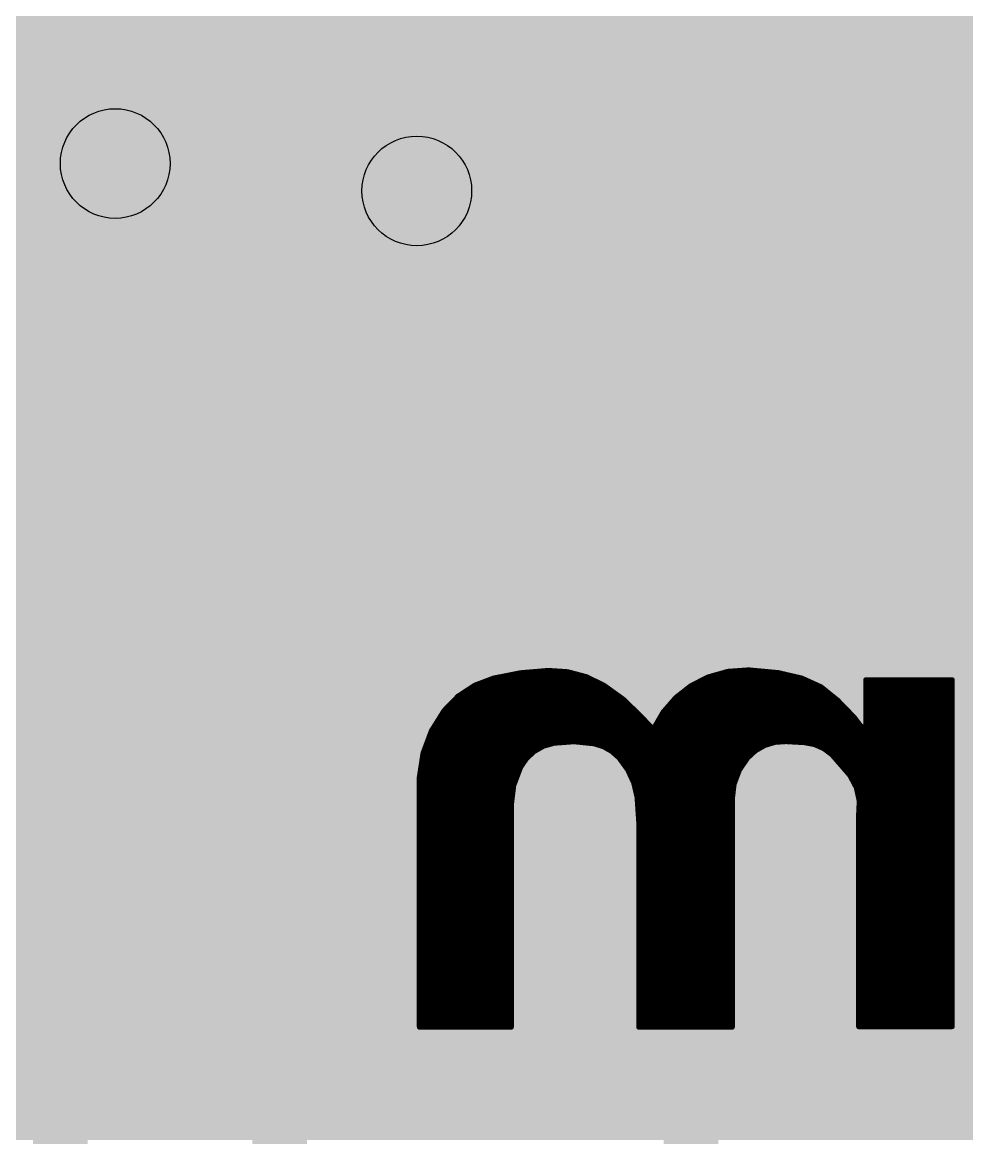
# Model space of a CAD drawing. Extents: x -29 to 78, y -15 to 28.
# Drawn here: x 8.33 to 12.71, y 11.87 to 17.04 of the extents above; entities that cross this region are included whole.
import ezdxf

# ---------------------------------------------------------------- set-up
doc = ezdxf.new("R2010")
doc.units = 0
for name, color, linetype in [('1', 12, 'CONTINUOUS'), ('16', 132, 'CONTINUOUS'), ('18', 110, 'CONTINUOUS'), ('201', 110, 'CONTINUOUS'), ('21', 41, 'CONTINUOUS'), ('22', 40, 'CONTINUOUS'), ('29', 253, 'CONTINUOUS'), ('31', 253, 'CONTINUOUS'), ('44', 253, 'CONTINUOUS')]:
    doc.layers.add(name, color=color, linetype=linetype)

# ---------------------------------------------------------------- blocks, each defined once
blk = doc.blocks.new('RECT')
blk.add_solid([(-0.5, -0.5), (0.5, -0.5), (-0.5, 0.5), (0.5, 0.5)])
blk = doc.blocks.new('ROUNDV')
at = {"const_width": 0.5}
blk.add_lwpolyline([(0, -0.25, 1), (0, 0.25, 1), (0, -0.25)], format="xyb", dxfattribs=at)

msp = doc.modelspace()

# ---------------------------------------------------------------- linework, layer by layer
at = {"layer": '1'}
for points, const_width in [([(8.763, 16.383), (9.9416, 17.5616)], 0.4064), ([(10.16, 16.256), (10.6693, 16.256)], 0.254), ([(10.6693, 16.256), (11.9037, 15.0216)], 0.254), ([(12.1768, 15.0216), (13.4112, 16.256)], 0.254), ([(11.9037, 15.0216), (12.1768, 15.0216)], 0.254)]:
    msp.add_lwpolyline(points, dxfattribs=dict(at, const_width=const_width))
for points, const_width in [([(8.6912, 16.4548, 1), (8.8348, 16.3112)], 0.2032), ([(10.16, 16.3195, 1), (10.16, 16.1925)], 0.127), ([(10.7142, 16.3009, 1), (10.6244, 16.2111)], 0.127), ([(10.6693, 16.1925, 1), (10.6693, 16.3195)], 0.127), ([(11.9037, 15.0851, 1), (11.9037, 14.9581)], 0.127), ([(12.1768, 14.9581, 1), (12.1768, 15.0851)], 0.127), ([(11.8588, 14.9767, 1), (11.9486, 15.0665)], 0.127), ([(12.1319, 15.0665, 1), (12.2217, 14.9767)], 0.127)]:
    msp.add_lwpolyline(points, format="xyb", dxfattribs=dict(at, const_width=const_width))
at = {"layer": '16'}
for points, const_width in [([(12.4206, 17.1196), (11.6586, 17.8816)], 0.254), ([(11.811, 16.8656), (11.4046, 17.272)], 0.254), ([(12.4206, 15.8496), (12.4206, 17.1196)], 0.254), ([(11.811, 16.0528), (11.811, 16.8656)], 0.254), ([(8.763, 13.589), (8.763, 16.383)], 0.4064), ([(9.652, 15.748), (10.16, 16.256)], 0.254), ([(10.16, 14.4018), (11.811, 16.0528)], 0.254), ([(11.43, 14.859), (12.4206, 15.8496)], 0.254), ([(9.652, 13.589), (9.652, 15.748)], 0.254), ([(11.43, 10.3124), (11.43, 14.859)], 0.254), ([(10.16, 13.081), (10.16, 14.4018)], 0.254), ([(7.874, 12.7), (8.763, 13.589)], 0.4064), ([(8.509, 12.446), (9.652, 13.589)], 0.254), ([(9.525, 12.446), (10.16, 13.081)], 0.254), ([(8.509, 8.763), (8.509, 12.446)], 0.254), ([(9.525, 9.1948), (9.525, 12.446)], 0.254)]:
    msp.add_lwpolyline(points, dxfattribs=dict(at, const_width=const_width))
for points, const_width in [([(12.3757, 17.0747, 1), (12.4655, 17.1645)], 0.127), ([(11.8745, 16.8656, 1), (11.7475, 16.8656)], 0.127), ([(11.7661, 16.8207, 1), (11.8559, 16.9105)], 0.127), ([(8.8646, 16.383, 1), (8.6614, 16.383)], 0.2032), ([(10.2049, 16.2111, 1), (10.1151, 16.3009)], 0.127), ([(11.8559, 16.0079, 1), (11.7661, 16.0977)], 0.127), ([(11.7475, 16.0528, 1), (11.8745, 16.0528)], 0.127), ([(12.4655, 15.8047, 1), (12.3757, 15.8945)], 0.127), ([(9.7155, 15.748, 1), (9.5885, 15.748)], 0.127), ([(12.3571, 15.8496, 1), (12.4841, 15.8496)], 0.127), ([(9.6071, 15.7929, 1), (9.6969, 15.7031)], 0.127), ([(11.4935, 14.859, 1), (11.3665, 14.859)], 0.127), ([(11.3851, 14.9039, 1), (11.4749, 14.8141)], 0.127), ([(10.2235, 14.4018, 1), (10.0965, 14.4018)], 0.127), ([(10.1151, 14.4467, 1), (10.2049, 14.3569)], 0.127), ([(8.8348, 13.5172, 1), (8.6912, 13.6608)], 0.2032), ([(9.6969, 13.5441, 1), (9.6071, 13.6339)], 0.127), ([(8.6614, 13.589, 1), (8.8646, 13.589)], 0.2032), ([(9.5885, 13.589, 1), (9.7155, 13.589)], 0.127), ([(10.2049, 13.0361, 1), (10.1151, 13.1259)], 0.127), ([(10.0965, 13.081, 1), (10.2235, 13.081)], 0.127), ([(8.5725, 12.446, 1), (8.4455, 12.446)], 0.127), ([(9.5885, 12.446, 1), (9.4615, 12.446)], 0.127), ([(8.4641, 12.4909, 1), (8.5539, 12.4011)], 0.127), ([(9.4801, 12.4909, 1), (9.5699, 12.4011)], 0.127)]:
    msp.add_lwpolyline(points, format="xyb", dxfattribs=dict(at, const_width=const_width))
at = {"layer": '21', "const_width": 0.127}
for points in [[(10.9855, 16.3709), (11.4431, 16.3709)], [(11.2143, 15.6845), (11.2143, 16.3709)], [(11.7339, 16.3709), (12.1915, 15.6845)], [(12.1915, 16.3709), (11.7339, 15.6845)], [(11.0999, 13.8309), (10.9855, 13.7165)], [(11.3287, 13.8309), (11.0999, 13.8309)], [(11.4431, 13.7165), (11.3287, 13.8309)], [(11.7339, 13.1445), (11.7339, 13.8309)], [(11.7339, 13.8309), (12.1915, 13.1445)], [(12.1915, 13.1445), (12.1915, 13.8309)], [(12.4823, 13.8309), (12.4823, 13.1445)], [(12.8255, 13.8309), (12.4823, 13.8309)], [(10.9855, 13.7165), (10.9855, 13.2589)], [(11.4431, 13.4877), (11.2143, 13.4877)], [(11.4431, 13.2589), (11.4431, 13.4877)], [(10.9855, 13.2589), (11.0999, 13.1445)], [(11.3287, 13.1445), (11.4431, 13.2589)], [(11.0999, 13.1445), (11.3287, 13.1445)], [(12.4823, 13.1445), (12.8255, 13.1445)]]:
    msp.add_lwpolyline(points, dxfattribs=at)
at = {"layer": '21', "const_width": 0.0635}
for points in [[(10.9855, 16.4026, 1), (10.9855, 16.3391)], [(11.246, 16.3709, 1), (11.1825, 16.3709)], [(11.4431, 16.3391, 1), (11.4431, 16.4026)], [(11.7603, 16.3885, 1), (11.7075, 16.3533)], [(12.2179, 16.3533, 1), (12.1651, 16.3885)], [(11.1825, 15.6845, 1), (11.246, 15.6845)], [(11.7075, 15.7021, 1), (11.7603, 15.6669)], [(12.1651, 15.6669, 1), (12.2179, 15.7021)], [(11.0999, 13.8626, 1), (11.0999, 13.7991)], [(11.1223, 13.8084, 1), (11.0774, 13.8533)], [(11.3511, 13.8533, 1), (11.3062, 13.8084)], [(11.3287, 13.7991, 1), (11.3287, 13.8626)], [(11.7657, 13.8309, 1), (11.7022, 13.8309)], [(11.7603, 13.8485, 1), (11.7075, 13.8133)], [(12.2233, 13.8309, 1), (12.1598, 13.8309)], [(12.4823, 13.8626, 1), (12.4823, 13.7991)], [(12.5141, 13.8309, 1), (12.4506, 13.8309)], [(11.0173, 13.7165, 1), (10.9537, 13.7165)], [(10.963, 13.7389, 1), (11.008, 13.694)], [(11.4206, 13.694, 1), (11.4655, 13.7389)], [(11.2143, 13.5194, 1), (11.2143, 13.4559)], [(11.4748, 13.4877, 1), (11.4113, 13.4877)], [(11.4431, 13.4559, 1), (11.4431, 13.5194)], [(10.9537, 13.2589, 1), (11.0173, 13.2589)], [(11.008, 13.2813, 1), (10.963, 13.2364)], [(11.4113, 13.2589, 1), (11.4748, 13.2589)], [(11.4655, 13.2364, 1), (11.4206, 13.2813)], [(11.0999, 13.1763, 1), (11.0999, 13.1128)], [(11.0774, 13.122, 1), (11.1223, 13.167)], [(11.3062, 13.167, 1), (11.3511, 13.122)], [(11.3287, 13.1128, 1), (11.3287, 13.1763)], [(12.1651, 13.1269, 1), (12.2179, 13.1621)], [(12.4823, 13.1763, 1), (12.4823, 13.1128)], [(11.7022, 13.1445, 1), (11.7657, 13.1445)], [(12.1598, 13.1445, 1), (12.2233, 13.1445)], [(12.4506, 13.1445, 1), (12.5141, 13.1445)]]:
    msp.add_lwpolyline(points, format="xyb", dxfattribs=at)
at = {"layer": '22', "const_width": 0.0254}
for points in [[(10.5156, 13.9979), (10.429, 13.9652)], [(10.509, 13.9954), (10.9636, 13.9954)], [(10.6416, 14.0228), (10.5156, 13.9979)], [(10.6316, 14.0208), (10.8835, 14.0208)], [(10.7696, 14.0335), (10.6416, 14.0228)], [(10.859, 14.0274), (10.7696, 14.0335)], [(10.9456, 14.0042), (10.859, 14.0274)], [(11.0261, 13.9649), (10.9456, 14.0042)], [(11.5087, 14.003), (11.4297, 13.9627)], [(11.4938, 13.9954), (11.9486, 13.9954)], [(11.601, 14.0291), (11.5087, 14.003)], [(11.5718, 14.0208), (11.8447, 14.0208)], [(11.6967, 14.036), (11.601, 14.0291)], [(11.8339, 14.0233), (11.6967, 14.036)], [(11.9431, 13.9979), (11.8339, 14.0233)], [(12.032, 13.9575), (11.9431, 13.9979)], [(10.429, 13.9652), (10.3515, 13.9145)], [(10.3975, 13.9446), (11.0544, 13.9446)], [(10.4416, 13.97), (11.0157, 13.97)], [(11.115, 13.9011), (11.0261, 13.9649)], [(11.4297, 13.9627), (11.3598, 13.908)], [(11.4066, 13.9446), (12.0481, 13.9446)], [(11.4441, 13.97), (12.0045, 13.97)], [(12.1082, 13.8963), (12.032, 13.9575)], [(12.639, 13.9903), (12.2403, 13.9903)], [(12.2403, 13.9903), (12.2403, 13.7693)], [(12.2403, 13.97), (12.639, 13.97)], [(12.2403, 13.9446), (12.639, 13.9446)], [(12.639, 12.385), (12.639, 13.9903)], [(10.3515, 13.9145), (10.287, 13.8481)], [(10.3314, 13.8938), (11.1226, 13.8938)], [(10.3587, 13.9192), (11.0898, 13.9192)], [(11.1938, 13.8252), (11.115, 13.9011)], [(11.3598, 13.908), (11.3017, 13.8411)], [(11.3475, 13.8938), (12.1106, 13.8938)], [(11.3741, 13.9192), (12.0797, 13.9192)], [(12.1844, 13.8176), (12.1082, 13.8963)], [(12.2403, 13.9192), (12.639, 13.9192)], [(12.2403, 13.8938), (12.639, 13.8938)], [(10.287, 13.8481), (10.2282, 13.7542)], [(10.2838, 13.843), (11.1753, 13.843)], [(10.3067, 13.8684), (11.149, 13.8684)], [(11.3017, 13.8411), (11.2573, 13.7643)], [(11.3033, 13.843), (12.1598, 13.843)], [(11.3254, 13.8684), (12.1352, 13.8684)], [(12.2403, 13.8684), (12.639, 13.8684)], [(12.2403, 13.843), (12.639, 13.843)], [(10.252, 13.7922), (11.2251, 13.7922)], [(10.2679, 13.8176), (11.201, 13.8176)], [(11.2395, 13.777), (11.1938, 13.8252)], [(11.2734, 13.7922), (12.2038, 13.7922)], [(11.2881, 13.8176), (12.1844, 13.8176)], [(12.2174, 13.7744), (12.1844, 13.8176)], [(12.2403, 13.8176), (12.639, 13.8176)], [(12.2403, 13.7922), (12.639, 13.7922)], [(10.2282, 13.7542), (10.1895, 13.6503)], [(10.2234, 13.7414), (12.639, 13.7414)], [(10.2361, 13.7668), (11.2502, 13.7668)], [(11.2486, 13.7679), (11.2395, 13.777)], [(11.2526, 13.7652), (11.2486, 13.7679)], [(11.2573, 13.7643), (11.2526, 13.7652)], [(11.2587, 13.7668), (12.639, 13.7668)], [(12.2403, 13.7693), (12.2174, 13.7744)], [(10.2045, 13.6906), (10.7684, 13.6906)], [(10.214, 13.716), (12.639, 13.716)], [(10.7044, 13.6606), (10.7475, 13.6847)], [(10.7475, 13.6847), (10.795, 13.6982)], [(10.795, 13.6982), (10.8878, 13.7052)], [(10.8878, 13.7052), (10.9804, 13.6957)], [(10.9804, 13.6957), (11.0239, 13.6824)], [(10.997, 13.6906), (11.78, 13.6906)], [(11.0239, 13.6824), (11.0635, 13.66)], [(11.7284, 13.6634), (11.7717, 13.6881)], [(11.7717, 13.6881), (11.8196, 13.7025)], [(11.8196, 13.7025), (11.8694, 13.7058)], [(11.8694, 13.7058), (11.9558, 13.7008)], [(11.9558, 13.7008), (12.0021, 13.6921)], [(12.0021, 13.6921), (12.0452, 13.6732)], [(12.0056, 13.6906), (12.639, 13.6906)], [(10.1895, 13.6503), (10.1727, 13.5407)], [(10.1879, 13.6398), (10.6817, 13.6398)], [(10.1951, 13.6652), (10.7127, 13.6652)], [(10.6679, 13.6273), (10.7044, 13.6606)], [(11.0542, 13.6652), (11.7315, 13.6652)], [(11.0635, 13.66), (11.0973, 13.6296)], [(11.0859, 13.6398), (11.7027, 13.6398)], [(11.6916, 13.6296), (11.7284, 13.6634)], [(12.0452, 13.6732), (12.0828, 13.6449)], [(12.0558, 13.6652), (12.639, 13.6652)], [(12.0828, 13.6449), (12.1666, 13.5484)], [(12.0872, 13.6398), (12.639, 13.6398)], [(10.1801, 13.589), (10.6418, 13.589)], [(10.184, 13.6144), (10.6592, 13.6144)], [(10.6079, 13.5015), (10.6401, 13.5865)], [(10.6401, 13.5865), (10.6679, 13.6273)], [(11.0973, 13.6296), (11.1374, 13.5747)], [(11.1084, 13.6144), (11.6813, 13.6144)], [(11.1269, 13.589), (11.6641, 13.589)], [(11.6529, 13.5724), (11.6916, 13.6296)], [(12.1093, 13.6144), (12.639, 13.6144)], [(12.1313, 13.589), (12.639, 13.589)], [(10.1727, 13.5407), (10.1727, 12.3825)], [(10.1727, 13.5382), (10.6218, 13.5382)], [(10.1762, 13.5636), (10.6314, 13.5636)], [(11.1374, 13.5747), (11.1657, 13.513)], [(11.1425, 13.5636), (11.6496, 13.5636)], [(11.1541, 13.5382), (11.6401, 13.5382)], [(11.6287, 13.5077), (11.6529, 13.5724)], [(12.1534, 13.5636), (12.639, 13.5636)], [(12.1666, 13.5484), (12.1964, 13.4918)], [(12.172, 13.5382), (12.639, 13.5382)], [(10.1727, 13.5128), (10.6121, 13.5128)], [(10.1727, 13.4874), (10.6061, 13.4874)], [(10.5969, 13.4112), (10.6079, 13.5015)], [(11.1657, 13.513), (11.1811, 13.4468)], [(11.1657, 13.5128), (11.6306, 13.5128)], [(11.1716, 13.4874), (11.6263, 13.4874)], [(11.6205, 13.4391), (11.6287, 13.5077)], [(12.1854, 13.5128), (12.639, 13.5128)], [(12.1964, 13.4918), (12.2103, 13.4294)], [(12.1974, 13.4874), (12.639, 13.4874)], [(10.1727, 13.462), (10.6031, 13.462)], [(10.1727, 13.4366), (10.6, 13.4366)], [(11.1776, 13.462), (11.6232, 13.462)], [(11.1811, 13.4468), (11.1887, 13.335)], [(11.1818, 13.4366), (11.6205, 13.4366)], [(11.6205, 12.3825), (11.6205, 13.4391)], [(12.203, 13.462), (12.639, 13.462)], [(12.2103, 13.4294), (12.2072, 13.3655)], [(12.2087, 13.4366), (12.639, 13.4366)], [(10.1727, 13.4112), (10.5969, 13.4112)], [(10.1727, 13.3858), (10.5969, 13.3858)], [(10.5969, 12.3825), (10.5969, 13.4112)], [(11.1835, 13.4112), (11.6205, 13.4112)], [(11.1852, 13.3858), (11.6205, 13.3858)], [(12.2082, 13.3858), (12.639, 13.3858)], [(12.2094, 13.4112), (12.639, 13.4112)], [(10.1727, 13.3604), (10.5969, 13.3604)], [(10.1727, 13.335), (10.5969, 13.335)], [(11.187, 13.3604), (11.6205, 13.3604)], [(11.1887, 13.335), (11.1887, 12.3825)], [(11.1887, 13.335), (11.6205, 13.335)], [(12.2072, 13.3655), (12.2072, 12.385)], [(12.2072, 13.3604), (12.639, 13.3604)], [(12.2072, 13.335), (12.639, 13.335)], [(10.1727, 13.3096), (10.5969, 13.3096)], [(10.1727, 13.2842), (10.5969, 13.2842)], [(11.1887, 13.3096), (11.6205, 13.3096)], [(11.1887, 13.2842), (11.6205, 13.2842)], [(12.2072, 13.3096), (12.639, 13.3096)], [(12.2072, 13.2842), (12.639, 13.2842)], [(10.1727, 13.2588), (10.5969, 13.2588)], [(10.1727, 13.2334), (10.5969, 13.2334)], [(11.1887, 13.2588), (11.6205, 13.2588)], [(11.1887, 13.2334), (11.6205, 13.2334)], [(12.2072, 13.2588), (12.639, 13.2588)], [(12.2072, 13.2334), (12.639, 13.2334)], [(10.1727, 13.208), (10.5969, 13.208)], [(10.1727, 13.1826), (10.5969, 13.1826)], [(11.1887, 13.208), (11.6205, 13.208)], [(11.1887, 13.1826), (11.6205, 13.1826)], [(12.2072, 13.208), (12.639, 13.208)], [(12.2072, 13.1826), (12.639, 13.1826)], [(10.1727, 13.1572), (10.5969, 13.1572)], [(10.1727, 13.1318), (10.5969, 13.1318)], [(11.1887, 13.1572), (11.6205, 13.1572)], [(11.1887, 13.1318), (11.6205, 13.1318)], [(12.2072, 13.1572), (12.639, 13.1572)], [(12.2072, 13.1318), (12.639, 13.1318)], [(10.1727, 13.1064), (10.5969, 13.1064)], [(10.1727, 13.081), (10.5969, 13.081)], [(11.1887, 13.1064), (11.6205, 13.1064)], [(11.1887, 13.081), (11.6205, 13.081)], [(12.2072, 13.1064), (12.639, 13.1064)], [(12.2072, 13.081), (12.639, 13.081)], [(10.1727, 13.0556), (10.5969, 13.0556)], [(10.1727, 13.0302), (10.5969, 13.0302)], [(11.1887, 13.0556), (11.6205, 13.0556)], [(11.1887, 13.0302), (11.6205, 13.0302)], [(12.2072, 13.0556), (12.639, 13.0556)], [(12.2072, 13.0302), (12.639, 13.0302)], [(10.1727, 13.0048), (10.5969, 13.0048)], [(10.1727, 12.9794), (10.5969, 12.9794)], [(11.1887, 13.0048), (11.6205, 13.0048)], [(11.1887, 12.9794), (11.6205, 12.9794)], [(12.2072, 13.0048), (12.639, 13.0048)], [(12.2072, 12.9794), (12.639, 12.9794)], [(10.1727, 12.954), (10.5969, 12.954)], [(10.1727, 12.9286), (10.5969, 12.9286)], [(11.1887, 12.954), (11.6205, 12.954)], [(11.1887, 12.9286), (11.6205, 12.9286)], [(12.2072, 12.954), (12.639, 12.954)], [(12.2072, 12.9286), (12.639, 12.9286)], [(10.1727, 12.9032), (10.5969, 12.9032)], [(10.1727, 12.8778), (10.5969, 12.8778)], [(11.1887, 12.9032), (11.6205, 12.9032)], [(11.1887, 12.8778), (11.6205, 12.8778)], [(12.2072, 12.9032), (12.639, 12.9032)], [(12.2072, 12.8778), (12.639, 12.8778)], [(10.1727, 12.8524), (10.5969, 12.8524)], [(10.1727, 12.827), (10.5969, 12.827)], [(11.1887, 12.8524), (11.6205, 12.8524)], [(11.1887, 12.827), (11.6205, 12.827)], [(12.2072, 12.8524), (12.639, 12.8524)], [(12.2072, 12.827), (12.639, 12.827)], [(10.1727, 12.8016), (10.5969, 12.8016)], [(10.1727, 12.7762), (10.5969, 12.7762)], [(11.1887, 12.8016), (11.6205, 12.8016)], [(11.1887, 12.7762), (11.6205, 12.7762)], [(12.2072, 12.8016), (12.639, 12.8016)], [(12.2072, 12.7762), (12.639, 12.7762)], [(10.1727, 12.7508), (10.5969, 12.7508)], [(10.1727, 12.7254), (10.5969, 12.7254)], [(10.1727, 12.7), (10.5969, 12.7)], [(11.1887, 12.7508), (11.6205, 12.7508)], [(11.1887, 12.7254), (11.6205, 12.7254)], [(11.1887, 12.7), (11.6205, 12.7)], [(12.2072, 12.7508), (12.639, 12.7508)], [(12.2072, 12.7254), (12.639, 12.7254)], [(12.2072, 12.7), (12.639, 12.7)], [(10.1727, 12.6746), (10.5969, 12.6746)], [(10.1727, 12.6492), (10.5969, 12.6492)], [(11.1887, 12.6746), (11.6205, 12.6746)], [(11.1887, 12.6492), (11.6205, 12.6492)], [(12.2072, 12.6746), (12.639, 12.6746)], [(12.2072, 12.6492), (12.639, 12.6492)], [(10.1727, 12.6238), (10.5969, 12.6238)], [(10.1727, 12.5984), (10.5969, 12.5984)], [(11.1887, 12.6238), (11.6205, 12.6238)], [(11.1887, 12.5984), (11.6205, 12.5984)], [(12.2072, 12.6238), (12.639, 12.6238)], [(12.2072, 12.5984), (12.639, 12.5984)], [(10.1727, 12.573), (10.5969, 12.573)], [(10.1727, 12.5476), (10.5969, 12.5476)], [(11.1887, 12.573), (11.6205, 12.573)], [(11.1887, 12.5476), (11.6205, 12.5476)], [(12.2072, 12.573), (12.639, 12.573)], [(12.2072, 12.5476), (12.639, 12.5476)], [(10.1727, 12.5222), (10.5969, 12.5222)], [(10.1727, 12.4968), (10.5969, 12.4968)], [(11.1887, 12.5222), (11.6205, 12.5222)], [(11.1887, 12.4968), (11.6205, 12.4968)], [(12.2072, 12.5222), (12.639, 12.5222)], [(12.2072, 12.4968), (12.639, 12.4968)], [(10.1727, 12.4714), (10.5969, 12.4714)], [(10.1727, 12.446), (10.5969, 12.446)], [(11.1887, 12.4714), (11.6205, 12.4714)], [(11.1887, 12.446), (11.6205, 12.446)], [(12.2072, 12.4714), (12.639, 12.4714)], [(12.2072, 12.446), (12.639, 12.446)], [(10.1727, 12.4206), (10.5969, 12.4206)], [(10.1727, 12.3952), (10.5969, 12.3952)], [(11.1887, 12.4206), (11.6205, 12.4206)], [(11.1887, 12.3952), (11.6205, 12.3952)], [(12.2072, 12.4206), (12.639, 12.4206)], [(12.2072, 12.3952), (12.639, 12.3952)], [(10.1727, 12.3825), (10.5969, 12.3825)], [(11.1887, 12.3825), (11.6205, 12.3825)], [(12.2072, 12.385), (12.639, 12.385)]]:
    msp.add_lwpolyline(points, dxfattribs=at)
at = {"layer": '22', "const_width": 0.0127}
for points in [[(10.509, 14.0017, 1), (10.509, 13.9891)], [(10.5144, 14.0041, 1), (10.5168, 13.9917)], [(10.5178, 13.992, 1), (10.5134, 14.0038)], [(10.6316, 14.0272, 1), (10.6316, 14.0145)], [(10.6411, 14.0291, 1), (10.6421, 14.0165)], [(10.6428, 14.0166, 1), (10.6404, 14.029)], [(10.77, 14.0398, 1), (10.7692, 14.0272)], [(10.7701, 14.0272, 1), (10.7691, 14.0398)], [(10.8606, 14.0335, 1), (10.8574, 14.0212)], [(10.8586, 14.021, 1), (10.8594, 14.0337)], [(10.8835, 14.0145, 1), (10.8835, 14.0272)], [(10.9484, 14.0099, 1), (10.9428, 13.9985)], [(10.9439, 13.9981, 1), (10.9472, 14.0103)], [(10.9636, 13.9891, 1), (10.9636, 14.0017)], [(11.4938, 14.0017, 1), (11.4938, 13.9891)], [(11.507, 14.0091, 1), (11.5104, 13.9969)], [(11.5116, 13.9973, 1), (11.5058, 14.0087)], [(11.5718, 14.0272, 1), (11.5718, 14.0145)], [(11.6006, 14.0354, 1), (11.6015, 14.0227)], [(11.6027, 14.0229, 1), (11.5993, 14.0352)], [(11.6973, 14.0423, 1), (11.6961, 14.0297)], [(11.6972, 14.0297, 1), (11.6962, 14.0423)], [(11.8353, 14.0295, 1), (11.8325, 14.0171)], [(11.8333, 14.017, 1), (11.8345, 14.0296)], [(11.8447, 14.0145, 1), (11.8447, 14.0272)], [(11.9457, 14.0037, 1), (11.9405, 13.9921)], [(11.9417, 13.9917, 1), (11.9445, 14.0041)], [(11.9486, 13.9891, 1), (11.9486, 14.0017)], [(10.3975, 13.951, 1), (10.3975, 13.9383)], [(10.4267, 13.9712, 1), (10.4312, 13.9593)], [(10.4324, 13.9599, 1), (10.4255, 13.9706)], [(10.4416, 13.9764, 1), (10.4416, 13.9637)], [(11.0157, 13.9637, 1), (11.0157, 13.9764)], [(11.0298, 13.9701, 1), (11.0224, 13.9597)], [(11.0233, 13.9592, 1), (11.0289, 13.9706)], [(11.0544, 13.9383, 1), (11.0544, 13.951)], [(11.4066, 13.951, 1), (11.4066, 13.9383)], [(11.4268, 13.9683, 1), (11.4326, 13.957)], [(11.4336, 13.9577, 1), (11.4258, 13.9677)], [(11.4441, 13.9764, 1), (11.4441, 13.9637)], [(12.0045, 13.9637, 1), (12.0045, 13.9764)], [(12.036, 13.9624, 1), (12.0281, 13.9525)], [(12.0294, 13.9517, 1), (12.0347, 13.9632)], [(12.0481, 13.9383, 1), (12.0481, 13.951)], [(12.2403, 13.9967, 1), (12.2403, 13.984)], [(12.2467, 13.9903, 1), (12.234, 13.9903)], [(12.2403, 13.9764, 1), (12.2403, 13.9637)], [(12.2403, 13.951, 1), (12.2403, 13.9383)], [(12.6454, 13.9903, 1), (12.6327, 13.9903)], [(12.639, 13.984, 1), (12.639, 13.9967)], [(12.639, 13.9637, 1), (12.639, 13.9764)], [(12.639, 13.9383, 1), (12.639, 13.951)], [(10.3314, 13.9002, 1), (10.3314, 13.8875)], [(10.348, 13.9198, 1), (10.355, 13.9092)], [(10.3561, 13.9101, 1), (10.347, 13.9189)], [(10.3587, 13.9255, 1), (10.3587, 13.9129)], [(11.0898, 13.9129, 1), (11.0898, 13.9255)], [(11.1194, 13.9057, 1), (11.1106, 13.8965)], [(11.1113, 13.8959, 1), (11.1187, 13.9063)], [(11.1226, 13.8875, 1), (11.1226, 13.9002)], [(11.3475, 13.9002, 1), (11.3475, 13.8875)], [(11.3559, 13.913, 1), (11.3638, 13.903)], [(11.3646, 13.9039, 1), (11.3551, 13.9122)], [(11.3741, 13.9255, 1), (11.3741, 13.9129)], [(12.0797, 13.9129, 1), (12.0797, 13.9255)], [(12.1128, 13.9007, 1), (12.1036, 13.8919)], [(12.1042, 13.8913, 1), (12.1122, 13.9013)], [(12.1106, 13.8875, 1), (12.1106, 13.9002)], [(12.2403, 13.9002, 1), (12.2403, 13.8875)], [(12.2403, 13.9255, 1), (12.2403, 13.9129)], [(12.639, 13.9129, 1), (12.639, 13.9255)], [(12.639, 13.8875, 1), (12.639, 13.9002)], [(10.2838, 13.8493, 1), (10.2838, 13.8367)], [(10.2824, 13.8525, 1), (10.2916, 13.8437)], [(10.2924, 13.8447, 1), (10.2816, 13.8515)], [(10.3067, 13.8748, 1), (10.3067, 13.8621)], [(11.149, 13.8621, 1), (11.149, 13.8748)], [(11.1753, 13.8367, 1), (11.1753, 13.8493)], [(11.2969, 13.8453, 1), (11.3065, 13.8369)], [(11.3072, 13.8379, 1), (11.2962, 13.8443)], [(11.3033, 13.8493, 1), (11.3033, 13.8367)], [(11.3254, 13.8748, 1), (11.3254, 13.8621)], [(12.1352, 13.8621, 1), (12.1352, 13.8748)], [(12.1598, 13.8367, 1), (12.1598, 13.8493)], [(12.2403, 13.8748, 1), (12.2403, 13.8621)], [(12.2403, 13.8493, 1), (12.2403, 13.8367)], [(12.639, 13.8621, 1), (12.639, 13.8748)], [(12.639, 13.8367, 1), (12.639, 13.8493)], [(10.252, 13.7986, 1), (10.252, 13.7859)], [(10.2679, 13.8239, 1), (10.2679, 13.8113)], [(11.1984, 13.8296, 1), (11.1892, 13.8208)], [(11.1894, 13.8206, 1), (11.1982, 13.8298)], [(11.201, 13.8113, 1), (11.201, 13.8239)], [(11.2251, 13.7859, 1), (11.2251, 13.7986)], [(11.2734, 13.7986, 1), (11.2734, 13.7859)], [(11.2881, 13.8239, 1), (11.2881, 13.8113)], [(12.1894, 13.8215, 1), (12.1794, 13.8137)], [(12.1798, 13.8132, 1), (12.189, 13.822)], [(12.1844, 13.8113, 1), (12.1844, 13.8239)], [(12.2038, 13.7859, 1), (12.2038, 13.7986)], [(12.2403, 13.8239, 1), (12.2403, 13.8113)], [(12.2403, 13.7986, 1), (12.2403, 13.7859)], [(12.639, 13.8113, 1), (12.639, 13.8239)], [(12.639, 13.7859, 1), (12.639, 13.7986)], [(10.2234, 13.7477, 1), (10.2234, 13.7351)], [(10.2228, 13.7575, 1), (10.2335, 13.7508)], [(10.2341, 13.7519, 1), (10.2222, 13.7564)], [(10.2361, 13.7731, 1), (10.2361, 13.7605)], [(11.244, 13.7815, 1), (11.235, 13.7725)], [(11.2349, 13.7726, 1), (11.2441, 13.7814)], [(11.2521, 13.7732, 1), (11.2451, 13.7626)], [(11.2441, 13.7634, 1), (11.2531, 13.7724)], [(11.2538, 13.7715, 1), (11.2514, 13.759)], [(11.249, 13.76, 1), (11.2561, 13.7705)], [(11.2502, 13.7605, 1), (11.2502, 13.7731)], [(11.2518, 13.7675, 1), (11.2628, 13.7611)], [(11.2587, 13.7731, 1), (11.2587, 13.7605)], [(11.2561, 13.7581, 1), (11.2585, 13.7705)], [(12.2188, 13.7806, 1), (12.216, 13.7682)], [(12.2124, 13.7705, 1), (12.2224, 13.7783)], [(12.234, 13.7693, 1), (12.2467, 13.7693)], [(12.2389, 13.7631, 1), (12.2417, 13.7755)], [(12.639, 13.7605, 1), (12.639, 13.7731)], [(12.639, 13.7351, 1), (12.639, 13.7477)], [(10.2045, 13.6969, 1), (10.2045, 13.6843)], [(10.214, 13.7224, 1), (10.214, 13.7097)], [(10.7458, 13.6908, 1), (10.7493, 13.6785)], [(10.7506, 13.6791, 1), (10.7444, 13.6902)], [(10.7684, 13.6843, 1), (10.7684, 13.6969)], [(10.7945, 13.7045, 1), (10.7955, 13.6919)], [(10.7967, 13.6921, 1), (10.7933, 13.7043)], [(10.8885, 13.7115, 1), (10.8872, 13.6988)], [(10.8883, 13.6988, 1), (10.8873, 13.7115)], [(10.9823, 13.7018, 1), (10.9785, 13.6896)], [(10.9798, 13.6894, 1), (10.981, 13.702)], [(10.997, 13.6969, 1), (10.997, 13.6843)], [(11.027, 13.6879, 1), (11.0208, 13.6768)], [(11.022, 13.6763, 1), (11.0257, 13.6884)], [(11.7699, 13.6942, 1), (11.7736, 13.682)], [(11.7749, 13.6826, 1), (11.7686, 13.6936)], [(11.78, 13.6843, 1), (11.78, 13.6969)], [(11.8192, 13.7088, 1), (11.82, 13.6962)], [(11.8214, 13.6964, 1), (11.8177, 13.7086)], [(11.8698, 13.7121, 1), (11.869, 13.6995)], [(11.8698, 13.6995, 1), (11.869, 13.7121)], [(11.957, 13.707, 1), (11.9546, 13.6946)], [(11.9554, 13.6945, 1), (11.9562, 13.7071)], [(12.0046, 13.698, 1), (11.9995, 13.6863)], [(12.0056, 13.6969, 1), (12.0056, 13.6843)], [(12.0009, 13.6859, 1), (12.0032, 13.6984)], [(12.639, 13.7097, 1), (12.639, 13.7224)], [(12.639, 13.6843, 1), (12.639, 13.6969)], [(10.1879, 13.6462, 1), (10.1879, 13.6335)], [(10.1836, 13.6525, 1), (10.1955, 13.648)], [(10.1958, 13.6493, 1), (10.1833, 13.6512)], [(10.1951, 13.6715, 1), (10.1951, 13.6589)], [(10.6817, 13.6335, 1), (10.6817, 13.6462)], [(10.7013, 13.6661, 1), (10.7075, 13.655)], [(10.7087, 13.6559, 1), (10.7001, 13.6653)], [(10.7127, 13.6589, 1), (10.7127, 13.6715)], [(11.0542, 13.6715, 1), (11.0542, 13.6589)], [(11.0677, 13.6647, 1), (11.0592, 13.6553)], [(11.0603, 13.6545, 1), (11.0666, 13.6655)], [(11.0859, 13.6462, 1), (11.0859, 13.6335)], [(11.6969, 13.626, 1), (11.6863, 13.6332)], [(11.7027, 13.6335, 1), (11.7027, 13.6462)], [(11.7252, 13.6689, 1), (11.7315, 13.6579)], [(11.7327, 13.6587, 1), (11.7241, 13.6681)], [(11.7315, 13.6589, 1), (11.7315, 13.6715)], [(12.049, 13.6783, 1), (12.0413, 13.6681)], [(12.0426, 13.6674, 1), (12.0477, 13.679)], [(12.0558, 13.6715, 1), (12.0558, 13.6589)], [(12.0876, 13.6491, 1), (12.078, 13.6407)], [(12.079, 13.6398, 1), (12.0866, 13.65)], [(12.0872, 13.6462, 1), (12.0872, 13.6335)], [(12.639, 13.6589, 1), (12.639, 13.6715)], [(12.639, 13.6335, 1), (12.639, 13.6462)], [(10.1801, 13.5953, 1), (10.1801, 13.5827)], [(10.184, 13.6207, 1), (10.184, 13.6081)], [(10.6349, 13.5901, 1), (10.6453, 13.5829)], [(10.646, 13.5842, 1), (10.6342, 13.5888)], [(10.6418, 13.5827, 1), (10.6418, 13.5953)], [(10.6592, 13.6081, 1), (10.6592, 13.6207)], [(10.6637, 13.632, 1), (10.6722, 13.6226)], [(10.6732, 13.6237, 1), (10.6627, 13.6309)], [(11.1024, 13.6333, 1), (11.0922, 13.6259)], [(11.0931, 13.6249, 1), (11.1015, 13.6343)], [(11.1084, 13.6207, 1), (11.1084, 13.6081)], [(11.1269, 13.5953, 1), (11.1269, 13.5827)], [(11.6641, 13.5827, 1), (11.6641, 13.5953)], [(11.6813, 13.6081, 1), (11.6813, 13.6207)], [(11.6873, 13.6343, 1), (11.6959, 13.6249)], [(12.1093, 13.6207, 1), (12.1093, 13.6081)], [(12.1313, 13.5953, 1), (12.1313, 13.5827)], [(12.639, 13.6081, 1), (12.639, 13.6207)], [(12.639, 13.5827, 1), (12.639, 13.5953)], [(10.1664, 13.5417, 1), (10.179, 13.5397)], [(10.1791, 13.5407, 1), (10.1664, 13.5407)], [(10.1727, 13.5445, 1), (10.1727, 13.5319)], [(10.1762, 13.57, 1), (10.1762, 13.5573)], [(10.6218, 13.5319, 1), (10.6218, 13.5445)], [(10.6314, 13.5573, 1), (10.6314, 13.57)], [(11.1431, 13.5774, 1), (11.1316, 13.5721)], [(11.1322, 13.571, 1), (11.1425, 13.5785)], [(11.1425, 13.57, 1), (11.1425, 13.5573)], [(11.1541, 13.5445, 1), (11.1541, 13.5319)], [(11.6401, 13.5319, 1), (11.6401, 13.5445)], [(11.6476, 13.576, 1), (11.6581, 13.5688)], [(11.6588, 13.5702, 1), (11.6469, 13.5746)], [(11.6496, 13.5573, 1), (11.6496, 13.57)], [(12.1534, 13.57, 1), (12.1534, 13.5573)], [(12.1722, 13.5514, 1), (12.161, 13.5454)], [(12.1618, 13.5442, 1), (12.1714, 13.5526)], [(12.172, 13.5445, 1), (12.172, 13.5319)], [(12.639, 13.5573, 1), (12.639, 13.57)], [(12.639, 13.5319, 1), (12.639, 13.5445)], [(10.1727, 13.4938, 1), (10.1727, 13.4811)], [(10.1727, 13.5191, 1), (10.1727, 13.5065)], [(10.6019, 13.5037, 1), (10.6138, 13.4992)], [(10.6142, 13.5007, 1), (10.6015, 13.5022)], [(10.6061, 13.4811, 1), (10.6061, 13.4938)], [(10.6121, 13.5065, 1), (10.6121, 13.5191)], [(11.1719, 13.5144, 1), (11.1595, 13.5115)], [(11.1657, 13.5191, 1), (11.1657, 13.5065)], [(11.1599, 13.5103, 1), (11.1714, 13.5156)], [(11.1716, 13.4938, 1), (11.1716, 13.4811)], [(11.635, 13.5069, 1), (11.6224, 13.5084)], [(11.6228, 13.5099, 1), (11.6347, 13.5055)], [(11.6263, 13.4811, 1), (11.6263, 13.4938)], [(11.6306, 13.5065, 1), (11.6306, 13.5191)], [(12.1854, 13.5191, 1), (12.1854, 13.5065)], [(12.2026, 13.4932, 1), (12.1902, 13.4904)], [(12.1908, 13.4889, 1), (12.202, 13.4948)], [(12.1974, 13.4938, 1), (12.1974, 13.4811)], [(12.639, 13.5065, 1), (12.639, 13.5191)], [(12.639, 13.4811, 1), (12.639, 13.4938)], [(10.1727, 13.4684, 1), (10.1727, 13.4557)], [(10.1727, 13.4429, 1), (10.1727, 13.4303)], [(10.6, 13.4303, 1), (10.6, 13.4429)], [(10.6031, 13.4557, 1), (10.6031, 13.4684)], [(11.1776, 13.4684, 1), (11.1776, 13.4557)], [(11.1874, 13.4472, 1), (11.1748, 13.4464)], [(11.1749, 13.4454, 1), (11.1873, 13.4482)], [(11.1818, 13.4429, 1), (11.1818, 13.4303)], [(11.6142, 13.4399, 1), (11.6268, 13.4383)], [(11.6268, 13.4391, 1), (11.6142, 13.4391)], [(11.6205, 13.4303, 1), (11.6205, 13.4429)], [(11.6232, 13.4557, 1), (11.6232, 13.4684)], [(12.203, 13.4684, 1), (12.203, 13.4557)], [(12.2087, 13.4429, 1), (12.2087, 13.4303)], [(12.2166, 13.4291, 1), (12.2039, 13.4297)], [(12.2041, 13.428, 1), (12.2165, 13.4308)], [(12.639, 13.4557, 1), (12.639, 13.4684)], [(12.639, 13.4303, 1), (12.639, 13.4429)], [(10.1727, 13.4176, 1), (10.1727, 13.4049)], [(10.1727, 13.3922, 1), (10.1727, 13.3795)], [(10.5906, 13.412, 1), (10.6032, 13.4104)], [(10.6032, 13.4112, 1), (10.5906, 13.4112)], [(10.5969, 13.4049, 1), (10.5969, 13.4176)], [(10.5969, 13.3795, 1), (10.5969, 13.3922)], [(11.1835, 13.4176, 1), (11.1835, 13.4049)], [(11.1852, 13.3922, 1), (11.1852, 13.3795)], [(11.6205, 13.4049, 1), (11.6205, 13.4176)], [(11.6205, 13.3795, 1), (11.6205, 13.3922)], [(12.2082, 13.3922, 1), (12.2082, 13.3795)], [(12.2094, 13.4176, 1), (12.2094, 13.4049)], [(12.639, 13.4049, 1), (12.639, 13.4176)], [(12.639, 13.3795, 1), (12.639, 13.3922)], [(10.1727, 13.3414, 1), (10.1727, 13.3287)], [(10.1727, 13.3667, 1), (10.1727, 13.3541)], [(10.5969, 13.3541, 1), (10.5969, 13.3667)], [(10.5969, 13.3287, 1), (10.5969, 13.3414)], [(11.187, 13.3667, 1), (11.187, 13.3541)], [(11.1951, 13.335, 1), (11.1824, 13.335)], [(11.1887, 13.3414, 1), (11.1887, 13.3287)], [(11.1824, 13.3346, 1), (11.195, 13.3354)], [(11.6205, 13.3541, 1), (11.6205, 13.3667)], [(11.6205, 13.3287, 1), (11.6205, 13.3414)], [(12.2009, 13.3658, 1), (12.2135, 13.3652)], [(12.2072, 13.3414, 1), (12.2072, 13.3287)], [(12.2135, 13.3655, 1), (12.2009, 13.3655)], [(12.2072, 13.3667, 1), (12.2072, 13.3541)], [(12.639, 13.3541, 1), (12.639, 13.3667)], [(12.639, 13.3287, 1), (12.639, 13.3414)], [(10.1727, 13.316, 1), (10.1727, 13.3033)], [(10.1727, 13.2905, 1), (10.1727, 13.2779)], [(10.5969, 13.3033, 1), (10.5969, 13.316)], [(10.5969, 13.2779, 1), (10.5969, 13.2905)], [(11.1887, 13.316, 1), (11.1887, 13.3033)], [(11.1887, 13.2905, 1), (11.1887, 13.2779)], [(11.6205, 13.3033, 1), (11.6205, 13.316)], [(11.6205, 13.2779, 1), (11.6205, 13.2905)], [(12.2072, 13.316, 1), (12.2072, 13.3033)], [(12.2072, 13.2905, 1), (12.2072, 13.2779)], [(12.639, 13.3033, 1), (12.639, 13.316)], [(12.639, 13.2779, 1), (12.639, 13.2905)], [(10.1727, 13.2652, 1), (10.1727, 13.2525)], [(10.1727, 13.2398, 1), (10.1727, 13.2271)], [(10.5969, 13.2525, 1), (10.5969, 13.2652)], [(10.5969, 13.2271, 1), (10.5969, 13.2398)], [(11.1887, 13.2652, 1), (11.1887, 13.2525)], [(11.1887, 13.2398, 1), (11.1887, 13.2271)], [(11.6205, 13.2525, 1), (11.6205, 13.2652)], [(11.6205, 13.2271, 1), (11.6205, 13.2398)], [(12.2072, 13.2652, 1), (12.2072, 13.2525)], [(12.2072, 13.2398, 1), (12.2072, 13.2271)], [(12.639, 13.2525, 1), (12.639, 13.2652)], [(12.639, 13.2271, 1), (12.639, 13.2398)], [(10.1727, 13.189, 1), (10.1727, 13.1763)], [(10.1727, 13.2143, 1), (10.1727, 13.2017)], [(10.5969, 13.2017, 1), (10.5969, 13.2143)], [(10.5969, 13.1763, 1), (10.5969, 13.189)], [(11.1887, 13.189, 1), (11.1887, 13.1763)], [(11.1887, 13.2143, 1), (11.1887, 13.2017)], [(11.6205, 13.2017, 1), (11.6205, 13.2143)], [(11.6205, 13.1763, 1), (11.6205, 13.189)], [(12.2072, 13.189, 1), (12.2072, 13.1763)], [(12.2072, 13.2143, 1), (12.2072, 13.2017)], [(12.639, 13.2017, 1), (12.639, 13.2143)], [(12.639, 13.1763, 1), (12.639, 13.189)], [(10.1727, 13.1636, 1), (10.1727, 13.1509)], [(10.1727, 13.1381, 1), (10.1727, 13.1255)], [(10.5969, 13.1509, 1), (10.5969, 13.1636)], [(10.5969, 13.1255, 1), (10.5969, 13.1381)], [(11.1887, 13.1636, 1), (11.1887, 13.1509)], [(11.1887, 13.1381, 1), (11.1887, 13.1255)], [(11.6205, 13.1509, 1), (11.6205, 13.1636)], [(11.6205, 13.1255, 1), (11.6205, 13.1381)], [(12.2072, 13.1636, 1), (12.2072, 13.1509)], [(12.2072, 13.1381, 1), (12.2072, 13.1255)], [(12.639, 13.1509, 1), (12.639, 13.1636)], [(12.639, 13.1255, 1), (12.639, 13.1381)], [(10.1727, 13.1128, 1), (10.1727, 13.1001)], [(10.1727, 13.0874, 1), (10.1727, 13.0747)], [(10.5969, 13.1001, 1), (10.5969, 13.1128)], [(10.5969, 13.0747, 1), (10.5969, 13.0874)], [(11.1887, 13.1128, 1), (11.1887, 13.1001)], [(11.1887, 13.0874, 1), (11.1887, 13.0747)], [(11.6205, 13.1001, 1), (11.6205, 13.1128)], [(11.6205, 13.0747, 1), (11.6205, 13.0874)], [(12.2072, 13.1128, 1), (12.2072, 13.1001)], [(12.2072, 13.0874, 1), (12.2072, 13.0747)], [(12.639, 13.1001, 1), (12.639, 13.1128)], [(12.639, 13.0747, 1), (12.639, 13.0874)], [(10.1727, 13.0366, 1), (10.1727, 13.0239)], [(10.1727, 13.0619, 1), (10.1727, 13.0493)], [(10.5969, 13.0493, 1), (10.5969, 13.0619)], [(10.5969, 13.0239, 1), (10.5969, 13.0366)], [(11.1887, 13.0366, 1), (11.1887, 13.0239)], [(11.1887, 13.0619, 1), (11.1887, 13.0493)], [(11.6205, 13.0493, 1), (11.6205, 13.0619)], [(11.6205, 13.0239, 1), (11.6205, 13.0366)], [(12.2072, 13.0366, 1), (12.2072, 13.0239)], [(12.2072, 13.0619, 1), (12.2072, 13.0493)], [(12.639, 13.0493, 1), (12.639, 13.0619)], [(12.639, 13.0239, 1), (12.639, 13.0366)], [(10.1727, 13.0112, 1), (10.1727, 12.9985)], [(10.1727, 12.9857, 1), (10.1727, 12.9731)], [(10.5969, 12.9985, 1), (10.5969, 13.0112)], [(10.5969, 12.9731, 1), (10.5969, 12.9857)], [(11.1887, 13.0112, 1), (11.1887, 12.9985)], [(11.1887, 12.9857, 1), (11.1887, 12.9731)], [(11.6205, 12.9985, 1), (11.6205, 13.0112)], [(11.6205, 12.9731, 1), (11.6205, 12.9857)], [(12.2072, 13.0112, 1), (12.2072, 12.9985)], [(12.2072, 12.9857, 1), (12.2072, 12.9731)], [(12.639, 12.9985, 1), (12.639, 13.0112)], [(12.639, 12.9731, 1), (12.639, 12.9857)], [(10.1727, 12.9604, 1), (10.1727, 12.9477)], [(10.1727, 12.935, 1), (10.1727, 12.9223)], [(10.5969, 12.9477, 1), (10.5969, 12.9604)], [(10.5969, 12.9223, 1), (10.5969, 12.935)], [(11.1887, 12.9604, 1), (11.1887, 12.9477)], [(11.1887, 12.935, 1), (11.1887, 12.9223)], [(11.6205, 12.9477, 1), (11.6205, 12.9604)], [(11.6205, 12.9223, 1), (11.6205, 12.935)], [(12.2072, 12.9604, 1), (12.2072, 12.9477)], [(12.2072, 12.935, 1), (12.2072, 12.9223)], [(12.639, 12.9477, 1), (12.639, 12.9604)], [(12.639, 12.9223, 1), (12.639, 12.935)], [(10.1727, 12.9095, 1), (10.1727, 12.8969)], [(10.1727, 12.8841, 1), (10.1727, 12.8715)], [(10.5969, 12.8969, 1), (10.5969, 12.9095)], [(10.5969, 12.8715, 1), (10.5969, 12.8841)], [(11.1887, 12.9095, 1), (11.1887, 12.8969)], [(11.1887, 12.8841, 1), (11.1887, 12.8715)], [(11.6205, 12.8969, 1), (11.6205, 12.9095)], [(11.6205, 12.8715, 1), (11.6205, 12.8841)], [(12.2072, 12.9095, 1), (12.2072, 12.8969)], [(12.2072, 12.8841, 1), (12.2072, 12.8715)], [(12.639, 12.8969, 1), (12.639, 12.9095)], [(12.639, 12.8715, 1), (12.639, 12.8841)], [(10.1727, 12.8588, 1), (10.1727, 12.8461)], [(10.1727, 12.8333, 1), (10.1727, 12.8207)], [(10.5969, 12.8461, 1), (10.5969, 12.8588)], [(10.5969, 12.8207, 1), (10.5969, 12.8333)], [(11.1887, 12.8588, 1), (11.1887, 12.8461)], [(11.1887, 12.8333, 1), (11.1887, 12.8207)], [(11.6205, 12.8461, 1), (11.6205, 12.8588)], [(11.6205, 12.8207, 1), (11.6205, 12.8333)], [(12.2072, 12.8588, 1), (12.2072, 12.8461)], [(12.2072, 12.8333, 1), (12.2072, 12.8207)], [(12.639, 12.8461, 1), (12.639, 12.8588)], [(12.639, 12.8207, 1), (12.639, 12.8333)], [(10.1727, 12.7826, 1), (10.1727, 12.7699)], [(10.1727, 12.8079, 1), (10.1727, 12.7953)], [(10.5969, 12.7953, 1), (10.5969, 12.8079)], [(10.5969, 12.7699, 1), (10.5969, 12.7826)], [(11.1887, 12.7826, 1), (11.1887, 12.7699)], [(11.1887, 12.8079, 1), (11.1887, 12.7953)], [(11.6205, 12.7953, 1), (11.6205, 12.8079)], [(11.6205, 12.7699, 1), (11.6205, 12.7826)], [(12.2072, 12.7826, 1), (12.2072, 12.7699)], [(12.2072, 12.8079, 1), (12.2072, 12.7953)], [(12.639, 12.7953, 1), (12.639, 12.8079)], [(12.639, 12.7699, 1), (12.639, 12.7826)], [(10.1727, 12.7064, 1), (10.1727, 12.6937)], [(10.1727, 12.7571, 1), (10.1727, 12.7445)], [(10.1727, 12.7317, 1), (10.1727, 12.7191)], [(10.5969, 12.7445, 1), (10.5969, 12.7571)], [(10.5969, 12.7191, 1), (10.5969, 12.7317)], [(10.5969, 12.6937, 1), (10.5969, 12.7064)], [(11.1887, 12.7064, 1), (11.1887, 12.6937)], [(11.1887, 12.7571, 1), (11.1887, 12.7445)], [(11.1887, 12.7317, 1), (11.1887, 12.7191)], [(11.6205, 12.7445, 1), (11.6205, 12.7571)], [(11.6205, 12.7191, 1), (11.6205, 12.7317)], [(11.6205, 12.6937, 1), (11.6205, 12.7064)], [(12.2072, 12.7064, 1), (12.2072, 12.6937)], [(12.2072, 12.7571, 1), (12.2072, 12.7445)], [(12.2072, 12.7317, 1), (12.2072, 12.7191)], [(12.639, 12.7445, 1), (12.639, 12.7571)], [(12.639, 12.7191, 1), (12.639, 12.7317)], [(12.639, 12.6937, 1), (12.639, 12.7064)], [(10.1727, 12.6809, 1), (10.1727, 12.6683)], [(10.1727, 12.6555, 1), (10.1727, 12.6429)], [(10.5969, 12.6683, 1), (10.5969, 12.6809)], [(10.5969, 12.6429, 1), (10.5969, 12.6555)], [(11.1887, 12.6809, 1), (11.1887, 12.6683)], [(11.1887, 12.6555, 1), (11.1887, 12.6429)], [(11.6205, 12.6683, 1), (11.6205, 12.6809)], [(11.6205, 12.6429, 1), (11.6205, 12.6555)], [(12.2072, 12.6809, 1), (12.2072, 12.6683)], [(12.2072, 12.6555, 1), (12.2072, 12.6429)], [(12.639, 12.6683, 1), (12.639, 12.6809)], [(12.639, 12.6429, 1), (12.639, 12.6555)], [(10.1727, 12.6302, 1), (10.1727, 12.6175)], [(10.1727, 12.6047, 1), (10.1727, 12.5921)], [(10.5969, 12.6175, 1), (10.5969, 12.6302)], [(10.5969, 12.5921, 1), (10.5969, 12.6047)], [(11.1887, 12.6302, 1), (11.1887, 12.6175)], [(11.1887, 12.6047, 1), (11.1887, 12.5921)], [(11.6205, 12.6175, 1), (11.6205, 12.6302)], [(11.6205, 12.5921, 1), (11.6205, 12.6047)], [(12.2072, 12.6302, 1), (12.2072, 12.6175)], [(12.2072, 12.6047, 1), (12.2072, 12.5921)], [(12.639, 12.6175, 1), (12.639, 12.6302)], [(12.639, 12.5921, 1), (12.639, 12.6047)], [(10.1727, 12.554, 1), (10.1727, 12.5413)], [(10.1727, 12.5793, 1), (10.1727, 12.5667)], [(10.5969, 12.5667, 1), (10.5969, 12.5793)], [(10.5969, 12.5413, 1), (10.5969, 12.554)], [(11.1887, 12.554, 1), (11.1887, 12.5413)], [(11.1887, 12.5793, 1), (11.1887, 12.5667)], [(11.6205, 12.5667, 1), (11.6205, 12.5793)], [(11.6205, 12.5413, 1), (11.6205, 12.554)], [(12.2072, 12.554, 1), (12.2072, 12.5413)], [(12.2072, 12.5793, 1), (12.2072, 12.5667)], [(12.639, 12.5667, 1), (12.639, 12.5793)], [(12.639, 12.5413, 1), (12.639, 12.554)], [(10.1727, 12.5285, 1), (10.1727, 12.5159)], [(10.1727, 12.5031, 1), (10.1727, 12.4905)], [(10.5969, 12.5159, 1), (10.5969, 12.5285)], [(10.5969, 12.4905, 1), (10.5969, 12.5031)], [(11.1887, 12.5285, 1), (11.1887, 12.5159)], [(11.1887, 12.5031, 1), (11.1887, 12.4905)], [(11.6205, 12.5159, 1), (11.6205, 12.5285)], [(11.6205, 12.4905, 1), (11.6205, 12.5031)], [(12.2072, 12.5285, 1), (12.2072, 12.5159)], [(12.2072, 12.5031, 1), (12.2072, 12.4905)], [(12.639, 12.5159, 1), (12.639, 12.5285)], [(12.639, 12.4905, 1), (12.639, 12.5031)], [(10.1727, 12.4778, 1), (10.1727, 12.4651)], [(10.1727, 12.4523, 1), (10.1727, 12.4397)], [(10.5969, 12.4651, 1), (10.5969, 12.4778)], [(10.5969, 12.4397, 1), (10.5969, 12.4523)], [(11.1887, 12.4778, 1), (11.1887, 12.4651)], [(11.1887, 12.4523, 1), (11.1887, 12.4397)], [(11.6205, 12.4651, 1), (11.6205, 12.4778)], [(11.6205, 12.4397, 1), (11.6205, 12.4523)], [(12.2072, 12.4778, 1), (12.2072, 12.4651)], [(12.2072, 12.4523, 1), (12.2072, 12.4397)], [(12.639, 12.4651, 1), (12.639, 12.4778)], [(12.639, 12.4397, 1), (12.639, 12.4523)], [(10.1727, 12.4016, 1), (10.1727, 12.3889)], [(10.1727, 12.4269, 1), (10.1727, 12.4143)], [(10.5969, 12.4143, 1), (10.5969, 12.4269)], [(10.5969, 12.3889, 1), (10.5969, 12.4016)], [(11.1887, 12.4016, 1), (11.1887, 12.3889)], [(11.1887, 12.4269, 1), (11.1887, 12.4143)], [(11.6205, 12.4143, 1), (11.6205, 12.4269)], [(11.6205, 12.3889, 1), (11.6205, 12.4016)], [(12.2072, 12.4016, 1), (12.2072, 12.3889)], [(12.2072, 12.4269, 1), (12.2072, 12.4143)], [(12.639, 12.4143, 1), (12.639, 12.4269)], [(12.639, 12.3889, 1), (12.639, 12.4016)], [(10.1727, 12.3888, 1), (10.1727, 12.3762)], [(10.1664, 12.3825, 1), (10.1791, 12.3825)], [(10.5906, 12.3825, 1), (10.6032, 12.3825)], [(10.5969, 12.3762, 1), (10.5969, 12.3888)], [(11.1824, 12.3825, 1), (11.1951, 12.3825)], [(11.1887, 12.3888, 1), (11.1887, 12.3762)], [(11.6142, 12.3825, 1), (11.6268, 12.3825)], [(11.6205, 12.3762, 1), (11.6205, 12.3888)], [(12.2072, 12.3913, 1), (12.2072, 12.3787)], [(12.2009, 12.385, 1), (12.2135, 12.385)], [(12.6327, 12.385, 1), (12.6454, 12.385)], [(12.639, 12.3787, 1), (12.639, 12.3913)]]:
    msp.add_lwpolyline(points, format="xyb", dxfattribs=at)
at = {"layer": '44'}
for centre in [(8.763, 16.383), (10.16, 16.256)]:
    msp.add_circle(centre, 0.254, dxfattribs=at)

# ---------------------------------------------------------------- block references
at = {"layer": '1', "xscale": 3}
for p in [(11.9037, 15.0216), (11.9037, 12.4816)]:
    msp.add_blockref('RECT', p, dxfattribs=at)
at = {"layer": '18', "xscale": 1.016, "yscale": 1.016}
for p in [(8.763, 16.383), (8.763, 16.383), (10.16, 16.256), (10.16, 16.256)]:
    msp.add_blockref('ROUNDV', p, dxfattribs=at)
at = {"layer": '201'}
for p, xscale, yscale in [((17.9933, 17.0587), 36.1036, 0.1169), ((17.9933, 16.9418), 36.1036, 0.1168), ((17.9933, 16.825), 36.1036, 0.1168), ((17.9933, 16.7081), 36.1036, 0.1169), ((17.9933, 16.5913), 36.1036, 0.1168), ((17.9349, 16.4745), 35.9867, 0.1169), ((17.9349, 16.3576), 35.9867, 0.1168), ((17.9349, 16.2408), 35.9867, 0.1168), ((17.9349, 16.124), 35.9867, 0.1169), ((17.9933, 16.0071), 36.1036, 0.1168), ((17.9933, 15.8902), 36.1036, 0.1169), ((17.9349, 15.7734), 35.9867, 0.1168), ((17.9933, 15.6566), 36.1036, 0.1168), ((17.9933, 15.5398), 36.1036, 0.1169), ((17.9933, 15.4229), 36.1036, 0.1168), ((17.9933, 15.3061), 36.1036, 0.1169), ((17.9933, 15.1892), 36.1036, 0.1168), ((17.9933, 15.0724), 36.1036, 0.1168), ((17.9933, 14.9556), 36.1036, 0.1169), ((17.9933, 14.8387), 36.1036, 0.1168), ((17.9933, 14.7218), 36.1036, 0.1169), ((17.9933, 14.605), 36.1036, 0.1168), ((17.9933, 14.4882), 36.1036, 0.1168), ((17.9933, 14.3714), 36.1036, 0.1169), ((17.9933, 14.2545), 36.1036, 0.1168), ((17.9933, 14.1377), 36.1036, 0.1169), ((17.9933, 14.0208), 36.1036, 0.1168), ((17.9933, 13.904), 36.1036, 0.1168), ((17.9933, 13.7872), 36.1036, 0.1169), ((17.9349, 13.6703), 35.9867, 0.1168), ((17.9349, 13.5534), 35.9867, 0.1169), ((17.9349, 13.4366), 35.9867, 0.1168), ((17.9349, 13.3198), 35.9867, 0.1168), ((17.9349, 13.203), 35.9867, 0.1169), ((17.9349, 13.0861), 35.9867, 0.1168), ((17.9349, 12.9693), 35.9867, 0.1169), ((17.9349, 12.8524), 35.9867, 0.1168), ((17.9349, 12.7356), 35.9867, 0.1168), ((17.9349, 12.6188), 35.9867, 0.1169), ((17.9349, 12.5019), 35.9867, 0.1168), ((17.9349, 12.3851), 35.9867, 0.1169), ((17.9349, 12.2682), 35.9867, 0.1168), ((17.9349, 12.1514), 35.9867, 0.1168), ((17.9349, 12.0346), 35.9867, 0.1169), ((17.9349, 11.9177), 35.9867, 0.1168)]:
    msp.add_blockref('RECT', p, dxfattribs=dict(at, xscale=xscale, yscale=yscale))
at = {"layer": '29', "xscale": 3.2032, "yscale": 1.2032}
for p in [(11.9037, 17.5616), (11.9037, 15.0216), (11.9037, 12.4816)]:
    msp.add_blockref('RECT', p, dxfattribs=at)
at = {"layer": '31', "xscale": 3}
for p in [(11.9037, 15.0216), (11.9037, 12.4816)]:
    msp.add_blockref('RECT', p, dxfattribs=at)

doc.saveas('drawing.dxf')
